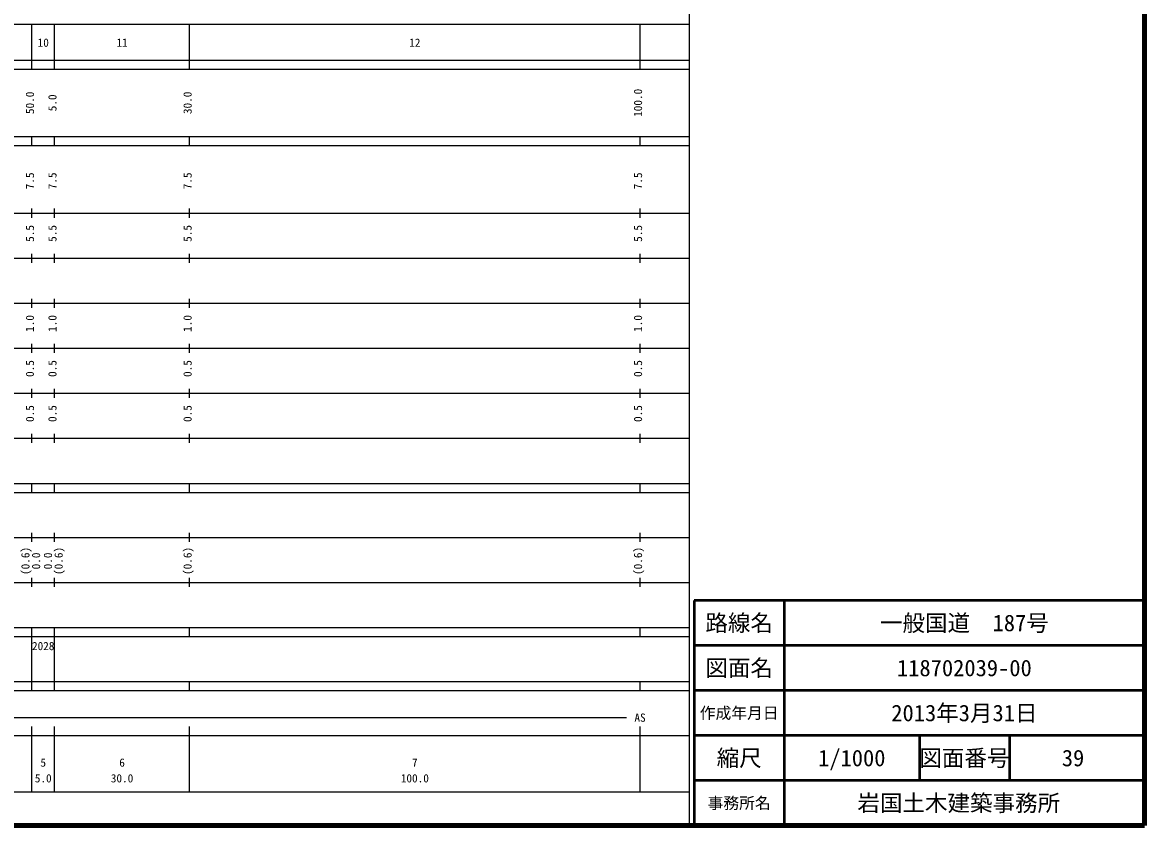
# Model space of a CAD drawing. Units: millimetres on the paper, enlarged 1000 times. Extents: x 66169 to 706169, y 819 to 360819.
# Drawn here: x 457054 to 706169, y 819 to 179176 of the extents above; entities that cross this region are included whole.
import ezdxf
from ezdxf.enums import TextEntityAlignment as Align

# ---------------------------------------------------------------- set-up
doc = ezdxf.new("R2010")
doc.units = ezdxf.units.MM
doc.header["$LTSCALE"] = 1000
for name, color, linetype, lineweight in [('M-TTL', 2, 'Continuous', 140), ('M-TTL-BAND', 7, 'Continuous', 25), ('M-TTL-FRAM', 2, 'Continuous', 50), ('M-TTL-LINE', 7, 'Continuous', 50)]:
    doc.layers.add(name, color=color, linetype=linetype, lineweight=lineweight)
doc.layers.add('M-TTL-TXT', color=7, linetype='Continuous')
doc.styles.add('ＭＳ ゴシック', font='')
doc.styles.get('ＭＳ ゴシック').set_extended_font_data('MS Gothic')

msp = doc.modelspace()

# ---------------------------------------------------------------- linework, layer by layer
at = {"layer": 'M-TTL'}
for p, q in [((706169, 819), (706169, 360819)), ((66169, 819), (706169, 819))]:
    msp.add_line(p, q, dxfattribs=at)
at = {"layer": 'M-TTL-BAND'}
for p, q in [((605169, 819), (605169, 350819)), ((94169, 178819), (605169, 178819)), ((459169, 168819), (459169, 178819)), ((464169, 168819), (464169, 178819)), ((494169, 168819), (494169, 178819)), ((594169, 168819), (594169, 178819)), ((66169, 170819), (605169, 170819)), ((66169, 168819), (605169, 168819)), ((66169, 153819), (605169, 153819)), ((459169, 151819), (459169, 153819)), ((464169, 151819), (464169, 153819)), ((494169, 151819), (494169, 153819)), ((594169, 151819), (594169, 153819)), ((66169, 151819), (605169, 151819)), ((459169, 135819), (459169, 137819)), ((464169, 135819), (464169, 137819)), ((494169, 135819), (494169, 137819)), ((594169, 135819), (594169, 137819)), ((66169, 136819), (605169, 136819)), ((459169, 125819), (459169, 127819)), ((464169, 125819), (464169, 127819)), ((494169, 125819), (494169, 127819)), ((594169, 125819), (594169, 127819)), ((72169, 126819), (605169, 126819)), ((459169, 115819), (459169, 117819)), ((464169, 115819), (464169, 117819)), ((494169, 115819), (494169, 117819)), ((594169, 115819), (594169, 117819)), ((78169, 116819), (605169, 116819)), ((459169, 105819), (459169, 107819)), ((464169, 105819), (464169, 107819)), ((494169, 105819), (494169, 107819)), ((594169, 105819), (594169, 107819)), ((72169, 106819), (605169, 106819)), ((459169, 95819), (459169, 97819)), ((464169, 95819), (464169, 97819)), ((494169, 95819), (494169, 97819)), ((594169, 95819), (594169, 97819)), ((78169, 96819), (605169, 96819)), ((459169, 85819), (459169, 87819)), ((464169, 85819), (464169, 87819)), ((494169, 85819), (494169, 87819)), ((594169, 85819), (594169, 87819)), ((82919, 86819), (605169, 86819)), ((66169, 74819), (605169, 74819)), ((82919, 76819), (605169, 76819)), ((459169, 74819), (459169, 76819)), ((464169, 74819), (464169, 76819)), ((494169, 74819), (494169, 76819)), ((594169, 74819), (594169, 76819)), ((75169, 64819), (605169, 64819)), ((459169, 63819), (459169, 65819)), ((464169, 63819), (464169, 65819)), ((494169, 63819), (494169, 65819)), ((594169, 63819), (594169, 65819)), ((66169, 54819), (605169, 54819)), ((459169, 53819), (459169, 55819)), ((464169, 53819), (464169, 55819)), ((494169, 53819), (494169, 55819)), ((594169, 53819), (594169, 55819)), ((66169, 44819), (605169, 44819)), ((81419, 42819), (605169, 42819)), ((459169, 42819), (459169, 44819)), ((459169, 41724), (459169, 42819)), ((464169, 42819), (464169, 44819)), ((464169, 41724), (464169, 42819)), ((494169, 42819), (494169, 44819)), ((594169, 42819), (594169, 44819)), ((459169, 39224), (459169, 41724)), ((464169, 39224), (464169, 41724)), ((459169, 32819), (459169, 39224)), ((464169, 32819), (464169, 39224)), ((81419, 32819), (605169, 32819)), ((459169, 30819), (459169, 32819)), ((464169, 30819), (464169, 32819)), ((494169, 30819), (494169, 32819)), ((594169, 30819), (594169, 32819)), ((66169, 30819), (605169, 30819)), ((97169, 24819), (591169, 24819)), ((459169, 8319), (459169, 22819)), ((464169, 8319), (464169, 22819)), ((494169, 8319), (494169, 22819)), ((594169, 8319), (594169, 22819)), ((66169, 20819), (605169, 20819)), ((94169, 8319), (605169, 8319))]:
    msp.add_line(p, q, dxfattribs=at)
at = {"layer": 'M-TTL-FRAM'}
for p, q in [((706169, 50819), (606169, 50819)), ((606169, 50819), (606169, 819))]:
    msp.add_line(p, q, dxfattribs=at)
at = {"layer": 'M-TTL-LINE'}
for p, q in [((626169, 50819), (626169, 819)), ((706169, 40819), (606169, 40819)), ((706169, 30819), (606169, 30819)), ((706169, 20819), (606169, 20819)), ((656169, 20819), (656169, 18319)), ((676169, 20819), (676169, 18319)), ((656169, 18319), (656169, 13319)), ((676169, 18319), (676169, 13319)), ((656169, 13319), (656169, 10819)), ((676169, 13319), (676169, 10819)), ((706169, 10819), (606169, 10819))]:
    msp.add_line(p, q, dxfattribs=at)

# ---------------------------------------------------------------- texts
at = {"layer": 'M-TTL-BAND', "style": 'ＭＳ ゴシック'}
for s, p in [('10', (461669, 173224)), ('11', (479169, 173224)), ('12', (544169, 173224)), ('AS', (594169, 23319)), ('5', (461669, 13342)), ('6', (479169, 13342)), ('7', (544169, 13342)), ('5.0', (461669, 9852)), ('30.0', (479169, 9852)), ('100.0', (544169, 9852))]:
    msp.add_text(s, height=1833, dxfattribs=at).set_placement(p, align=Align.BOTTOM_CENTER)
for s, p in [('50.0', (460169, 161319)), ('5.0', (465169, 161319)), ('30.0', (495169, 161319)), ('100.0', (595169, 161319)), ('7.5', (460169, 143993)), ('7.5', (465169, 143993)), ('7.5', (495169, 143993)), ('7.5', (595169, 143993)), ('5.5', (460169, 132319)), ('5.5', (465169, 132319)), ('5.5', (495169, 132319)), ('5.5', (595169, 132319)), ('1.0', (460169, 112319)), ('1.0', (465169, 112319)), ('1.0', (495169, 112319)), ('1.0', (595169, 112319)), ('0.5', (460169, 102319)), ('0.5', (465169, 102319)), ('0.5', (495169, 102319)), ('0.5', (595169, 102319)), ('0.5', (460169, 92319)), ('0.5', (465169, 92319)), ('0.5', (495169, 92319)), ('0.5', (595169, 92319)), ('(0.6)', (459169, 59583)), ('(0.6)', (466539, 59583)), ('(0.6)', (495169, 59583)), ('(0.6)', (595169, 59583)), ('0.0', (461539, 59583)), ('0.0', (464169, 59583))]:
    msp.add_text(s, height=1833, rotation=90, dxfattribs=at).set_placement(p, align=Align.BOTTOM_CENTER)
msp.add_text('2028', height=1833, dxfattribs=at).set_placement((459169, 39224), align=Align.BOTTOM_LEFT)
at = {"layer": 'M-TTL-TXT', "style": 'ＭＳ ゴシック'}
for s, height, p in [('路線名', 3666, (616169, 45819)), ('路線名', 3666, (616169, 45819)), ('一般国道\u3000187号', 3666, (666169, 45819)), ('図面名', 3666, (616169, 35819)), ('図面名', 3666, (616169, 35819)), ('118702039-00', 3666, (666169, 35819)), ('作成年月日', 2566, (616169, 25819)), ('作成年月日', 2566, (616169, 25819)), ('2013年3月31日', 3666, (666169, 25819)), ('縮尺', 3666, (616169, 15819)), ('縮尺', 3666, (616169, 15819)), ('1/1000', 3666, (641169, 15819)), ('図面番号', 3666, (666169, 15819)), ('図面番号', 3666, (666169, 15819)), ('39', 3666, (690294, 15819)), ('事務所名', 2566, (616169, 5819)), ('事務所名', 2566, (616169, 5819)), ('岩国土木建築事務所 ', 3666, (666169, 5819))]:
    msp.add_text(s, height=height, dxfattribs=at).set_placement(p, align=Align.MIDDLE_CENTER)

doc.saveas('drawing.dxf')
